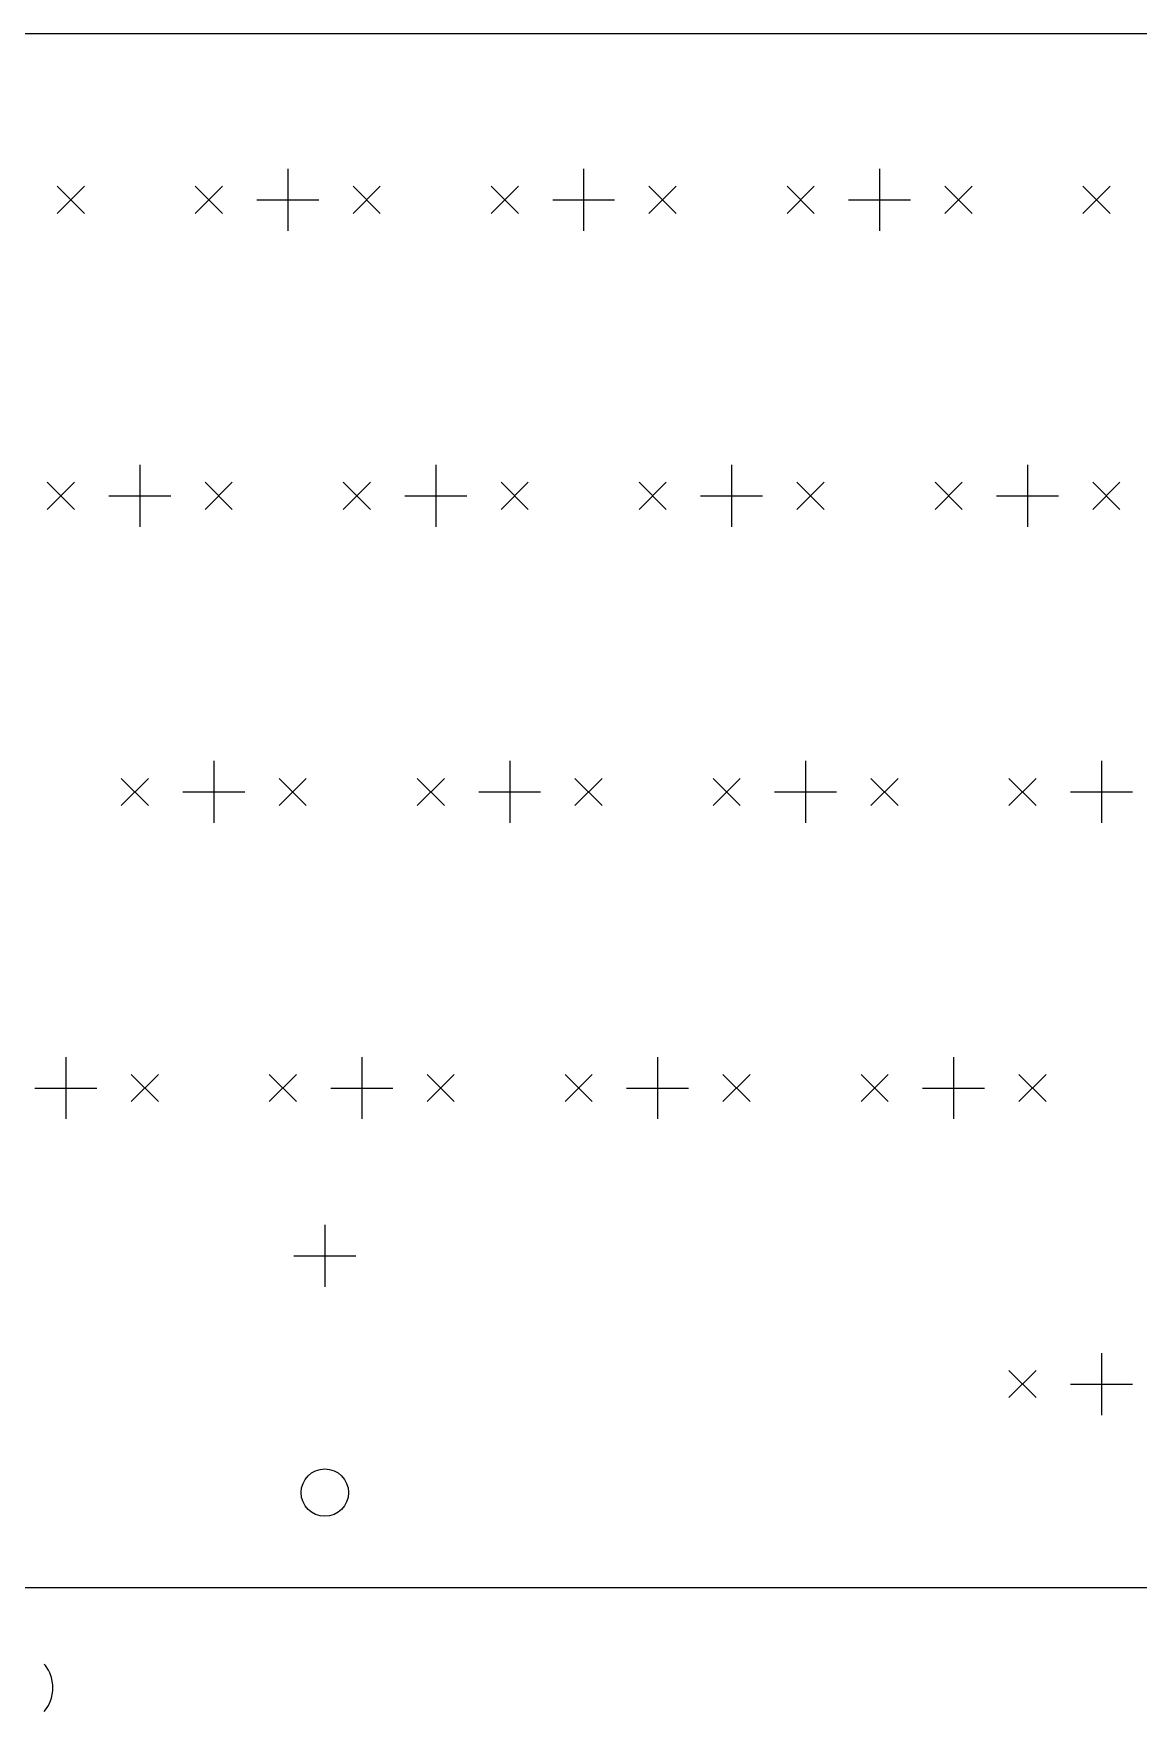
# Model space of a CAD drawing. Extents: x -0.1 to 11.2, y -4.5 to 0.
# Drawn here: x 2.699 to 5.499, y -4.251 to 0 of the extents above; entities that cross this region are included whole.
import ezdxf

# ---------------------------------------------------------------- set-up
doc = ezdxf.new("R2010")
doc.units = 0
doc.header["$MEASUREMENT"] = 0
doc.layers.add('BLACK', color=7, linetype='CONTINUOUS')

msp = doc.modelspace()

# ---------------------------------------------------------------- linework, layer by layer
at = {"layer": 'BLACK', "linetype": 'CONTINUOUS'}
for p, q in [((0.15748, 0), (11.063, 0)), ((3.34295, -0.342898), (3.34295, -0.499898)), ((4.09295, -0.342898), (4.09295, -0.499898)), ((4.84295, -0.342898), (4.84295, -0.499898)), ((2.7585, -0.386949), (2.8274, -0.455846)), ((2.8274, -0.386949), (2.7585, -0.455846)), ((3.1085, -0.386949), (3.1774, -0.455846)), ((3.1774, -0.386949), (3.1085, -0.455846)), ((3.26445, -0.421398), (3.42145, -0.421398)), ((3.5085, -0.386949), (3.5774, -0.455846)), ((3.5774, -0.386949), (3.5085, -0.455846)), ((3.8585, -0.386949), (3.9274, -0.455846)), ((3.9274, -0.386949), (3.8585, -0.455846)), ((4.01445, -0.421398), (4.17145, -0.421398)), ((4.2585, -0.386949), (4.3274, -0.455846)), ((4.3274, -0.386949), (4.2585, -0.455846)), ((4.6085, -0.386949), (4.6774, -0.455846)), ((4.6774, -0.386949), (4.6085, -0.455846)), ((4.76445, -0.421398), (4.92145, -0.421398)), ((5.0085, -0.386949), (5.0774, -0.455846)), ((5.0774, -0.386949), (5.0085, -0.455846)), ((5.3585, -0.386949), (5.4274, -0.455846)), ((5.4274, -0.386949), (5.3585, -0.455846)), ((2.96795, -1.0929), (2.96795, -1.2499)), ((3.71795, -1.0929), (3.71795, -1.2499)), ((4.46795, -1.0929), (4.46795, -1.2499)), ((5.21795, -1.0929), (5.21795, -1.2499)), ((2.7335, -1.13695), (2.8024, -1.20585)), ((2.8024, -1.13695), (2.7335, -1.20585)), ((3.1335, -1.13695), (3.2024, -1.20585)), ((3.2024, -1.13695), (3.1335, -1.20585)), ((3.4835, -1.13695), (3.5524, -1.20585)), ((3.5524, -1.13695), (3.4835, -1.20585)), ((3.8835, -1.13695), (3.9524, -1.20585)), ((3.9524, -1.13695), (3.8835, -1.20585)), ((4.2335, -1.13695), (4.3024, -1.20585)), ((4.3024, -1.13695), (4.2335, -1.20585)), ((4.6335, -1.13695), (4.7024, -1.20585)), ((4.7024, -1.13695), (4.6335, -1.20585)), ((4.9835, -1.13695), (5.0524, -1.20585)), ((5.0524, -1.13695), (4.9835, -1.20585)), ((5.3835, -1.13695), (5.4524, -1.20585)), ((5.4524, -1.13695), (5.3835, -1.20585)), ((2.88945, -1.1714), (3.04645, -1.1714)), ((3.63945, -1.1714), (3.79645, -1.1714)), ((4.38945, -1.1714), (4.54645, -1.1714)), ((5.13945, -1.1714), (5.29645, -1.1714)), ((3.15545, -1.8429), (3.15545, -1.9999)), ((3.90545, -1.8429), (3.90545, -1.9999)), ((4.65545, -1.8429), (4.65545, -1.9999)), ((5.40545, -1.8429), (5.40545, -1.9999)), ((2.921, -1.88695), (2.9899, -1.95585)), ((2.9899, -1.88695), (2.921, -1.95585)), ((3.321, -1.88695), (3.3899, -1.95585)), ((3.3899, -1.88695), (3.321, -1.95585)), ((3.671, -1.88695), (3.7399, -1.95585)), ((3.7399, -1.88695), (3.671, -1.95585)), ((4.071, -1.88695), (4.1399, -1.95585)), ((4.1399, -1.88695), (4.071, -1.95585)), ((4.421, -1.88695), (4.4899, -1.95585)), ((4.4899, -1.88695), (4.421, -1.95585)), ((4.821, -1.88695), (4.8899, -1.95585)), ((4.8899, -1.88695), (4.821, -1.95585)), ((5.171, -1.88695), (5.2399, -1.95585)), ((5.2399, -1.88695), (5.171, -1.95585)), ((3.07695, -1.9214), (3.23395, -1.9214)), ((3.82695, -1.9214), (3.98395, -1.9214)), ((4.57695, -1.9214), (4.73395, -1.9214)), ((5.32695, -1.9214), (5.48395, -1.9214)), ((2.78045, -2.5929), (2.78045, -2.7499)), ((3.53045, -2.5929), (3.53045, -2.7499)), ((4.28045, -2.5929), (4.28045, -2.7499)), ((5.03045, -2.5929), (5.03045, -2.7499)), ((2.70195, -2.6714), (2.85895, -2.6714)), ((2.946, -2.63695), (3.0149, -2.70585)), ((3.0149, -2.63695), (2.946, -2.70585)), ((3.296, -2.63695), (3.3649, -2.70585)), ((3.3649, -2.63695), (3.296, -2.70585)), ((3.45195, -2.6714), (3.60895, -2.6714)), ((3.696, -2.63695), (3.7649, -2.70585)), ((3.7649, -2.63695), (3.696, -2.70585)), ((4.046, -2.63695), (4.1149, -2.70585)), ((4.1149, -2.63695), (4.046, -2.70585)), ((4.20195, -2.6714), (4.35895, -2.6714)), ((4.446, -2.63695), (4.5149, -2.70585)), ((4.5149, -2.63695), (4.446, -2.70585)), ((4.796, -2.63695), (4.8649, -2.70585)), ((4.8649, -2.63695), (4.796, -2.70585)), ((4.95195, -2.6714), (5.10895, -2.6714)), ((5.196, -2.63695), (5.2649, -2.70585)), ((5.2649, -2.63695), (5.196, -2.70585)), ((3.43695, -3.0179), (3.43695, -3.1749)), ((3.35845, -3.0964), (3.51545, -3.0964)), ((5.40545, -3.3429), (5.40545, -3.4999)), ((5.171, -3.38695), (5.2399, -3.45585)), ((5.2399, -3.38695), (5.171, -3.45585)), ((5.32695, -3.4214), (5.48395, -3.4214)), ((0.15748, -3.93701), (11.063, -3.93701)), ((2.72896, -4.13462), (2.72521, -4.13087)), ((2.73645, -4.14587), (2.72896, -4.13462)), ((2.7402, -4.15337), (2.73645, -4.14587)), ((2.74395, -4.16461), (2.7402, -4.15337)), ((2.7477, -4.18336), (2.74395, -4.16461)), ((2.74395, -4.21711), (2.7477, -4.19836)), ((2.7477, -4.19836), (2.7477, -4.18336)), ((2.72521, -4.25085), (2.72896, -4.2471)), ((2.72896, -4.2471), (2.73645, -4.23585)), ((2.73645, -4.23585), (2.7402, -4.22836)), ((2.7402, -4.22836), (2.74395, -4.21711))]:
    msp.add_line(p, q, dxfattribs=at)
at = {"layer": 'BLACK'}
msp.add_circle((3.43695, -3.6964), 0.06, dxfattribs=at)

doc.saveas('drawing.dxf')
